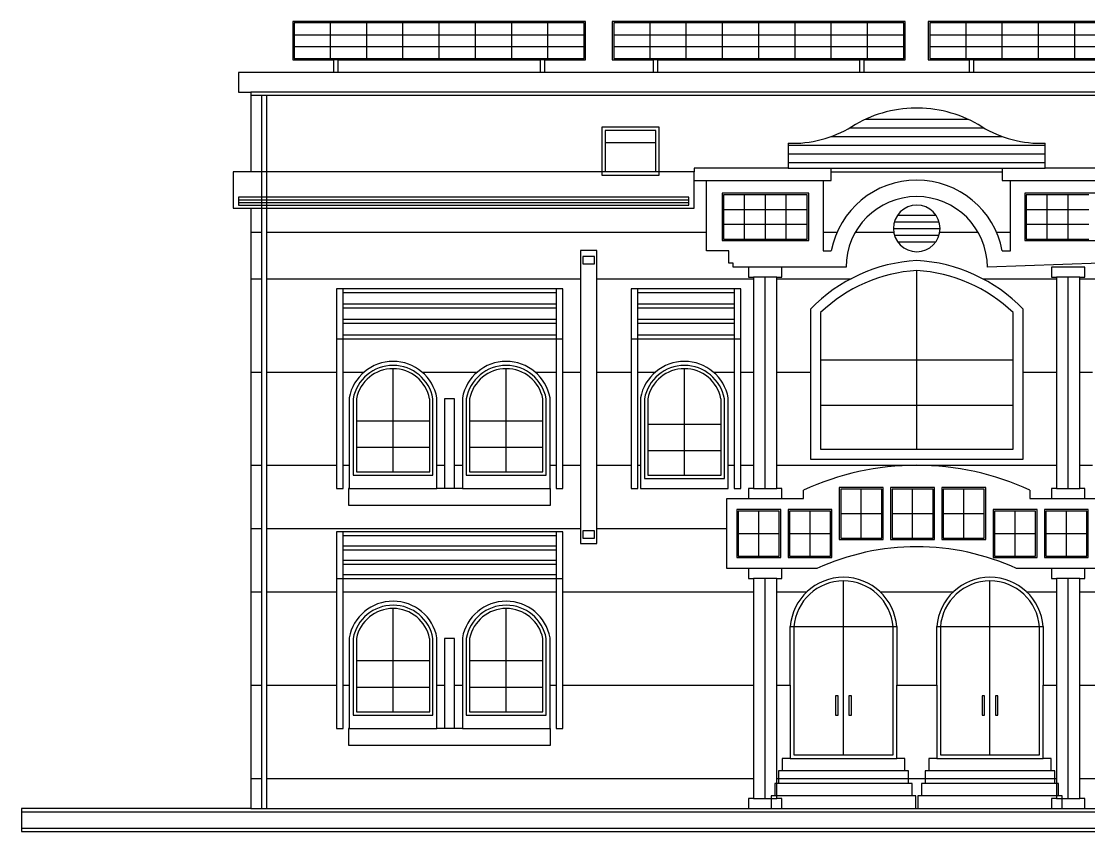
# Model space of a CAD drawing. Header units: inches. Extents: x 384.6 to 411.3, y 114.4 to 126.5.
# Drawn here: x 384.57 to 400.61, y 114.38 to 126.54 of the extents above; entities that cross this region are included whole.
import ezdxf

# ---------------------------------------------------------------- set-up
doc = ezdxf.new("R2010")
doc.units = ezdxf.units.IN
for name, color, linetype, lineweight in [('01_RETAINED_MASS', 7, 'Continuous', 25), ('02_RETAINED_PROFILES', 7, 'Continuous', 25), ('03_FULL_ARCHED_GLAZING', 7, 'Continuous', 25), ('04_SHADING_FINS', 7, 'Continuous', 25), ('05_SEGMENTED_BIPV', 7, 'Continuous', 25), ('06_VENTILATION', 7, 'Continuous', 25), ('07_ENTRANCES', 7, 'Continuous', 25), ('08_RAINWATER', 7, 'Continuous', 25)]:
    doc.layers.add(name, color=color, linetype=linetype, lineweight=lineweight)

msp = doc.modelspace()

# ---------------------------------------------------------------- linework, layer by layer
at = {"layer": '01_RETAINED_MASS'}
for points in [[(388.023, 125.475), (388.023, 125.43)], [(408.023, 125.475), (388.023, 125.475)], [(388.023, 125.43), (388.023, 124.28)], [(396.739, 124.28), (399.307, 124.28)], [(388.023, 123.737), (388.023, 123.375)], [(388.023, 123.375), (388.023, 122.675)], [(388.023, 123.375), (388.183, 123.375)], [(388.263, 123.375), (394.867, 123.375)], [(396.616, 123.375), (396.826, 123.375)], [(397.103, 123.375), (397.678, 123.375)], [(398.369, 123.375), (398.944, 123.375)], [(399.22, 123.375), (399.431, 123.375)], [(388.023, 122.675), (388.023, 121.275)], [(388.023, 122.675), (388.183, 122.675)], [(388.263, 122.675), (392.973, 122.675)], [(393.22, 122.675), (395.573, 122.675)], [(395.923, 122.675), (397.036, 122.675)], [(399.014, 122.675), (400.123, 122.675)], [(400.473, 122.675), (402.826, 122.675)], [(388.023, 121.275), (388.023, 119.875)], [(388.023, 121.275), (388.183, 121.275)], [(388.263, 121.275), (389.308, 121.275)], [(389.408, 121.275), (389.723, 121.275)], [(390.592, 121.275), (391.423, 121.275)], [(392.292, 121.275), (392.606, 121.275)], [(392.706, 121.275), (392.973, 121.275)], [(393.22, 121.275), (393.733, 121.275)], [(393.833, 121.275), (394.099, 121.275)], [(394.968, 121.275), (395.282, 121.275)], [(395.382, 121.275), (395.573, 121.275)], [(395.923, 121.275), (396.428, 121.275)], [(399.623, 121.275), (400.123, 121.275)], [(400.473, 121.275), (400.664, 121.275)], [(388.023, 119.875), (388.023, 118.925)], [(388.023, 119.875), (388.183, 119.875)], [(388.263, 119.875), (389.308, 119.875)], [(389.408, 119.875), (389.498, 119.875)], [(390.816, 119.875), (390.932, 119.875)], [(391.082, 119.875), (391.198, 119.875)], [(392.516, 119.875), (392.606, 119.875)], [(392.706, 119.875), (392.973, 119.875)], [(393.22, 119.875), (393.733, 119.875)], [(393.833, 119.875), (393.874, 119.875)], [(395.192, 119.875), (395.282, 119.875)], [(395.382, 119.875), (395.573, 119.875)], [(395.923, 119.875), (400.123, 119.875)], [(400.473, 119.875), (400.664, 119.875)], [(388.023, 118.925), (388.023, 117.975)], [(388.023, 118.925), (388.183, 118.925)], [(388.263, 118.925), (392.973, 118.925)], [(393.22, 118.925), (395.173, 118.925)], [(388.023, 117.975), (388.023, 116.575)], [(388.023, 117.975), (388.183, 117.975)], [(388.263, 117.975), (389.308, 117.975)], [(389.408, 117.975), (392.606, 117.975)], [(392.706, 117.975), (395.573, 117.975)], [(395.923, 117.975), (396.372, 117.975)], [(397.474, 117.975), (398.572, 117.975)], [(399.674, 117.975), (400.123, 117.975)], [(400.473, 117.975), (403.341, 117.975)], [(388.023, 116.575), (388.023, 115.175)], [(388.023, 116.575), (388.183, 116.575)], [(388.263, 116.575), (389.308, 116.575)], [(389.408, 116.575), (389.498, 116.575)], [(390.816, 116.575), (390.932, 116.575)], [(391.082, 116.575), (391.198, 116.575)], [(392.516, 116.575), (392.606, 116.575)], [(392.706, 116.575), (395.573, 116.575)], [(395.923, 116.575), (396.123, 116.575)], [(397.723, 116.575), (398.323, 116.575)], [(399.923, 116.575), (400.123, 116.575)], [(400.473, 116.575), (403.341, 116.575)], [(388.023, 115.175), (388.023, 114.725)], [(388.023, 115.175), (388.183, 115.175)], [(388.263, 115.175), (395.573, 115.175)], [(395.923, 115.175), (395.948, 115.175)], [(395.948, 115.175), (397.898, 115.175)], [(397.898, 115.175), (398.148, 115.175)], [(398.148, 115.175), (400.098, 115.175)], [(400.098, 115.175), (400.123, 115.175)], [(400.473, 115.175), (407.783, 115.175)], [(388.023, 114.725), (384.574, 114.725), (384.574, 114.675)], [(384.574, 114.675), (384.574, 114.425)], [(384.574, 114.675), (411.273, 114.675)], [(388.023, 114.725), (388.183, 114.725)], [(388.263, 114.725), (395.498, 114.725)], [(395.998, 114.725), (398.008, 114.725)], [(398.008, 114.725), (398.038, 114.725)], [(398.038, 114.725), (400.048, 114.725)], [(400.548, 114.725), (407.783, 114.725)], [(384.574, 114.425), (411.273, 114.425)], [(384.574, 114.425), (384.574, 114.375), (411.273, 114.375), (411.273, 114.425)]]:
    msp.add_lwpolyline(points, dxfattribs=at)
at = {"layer": '02_RETAINED_PROFILES'}
for points in [[(389.265, 125.771), (387.838, 125.771), (387.838, 125.475), (388.023, 125.475)], [(389.335, 125.771), (389.265, 125.771)], [(392.365, 125.771), (389.335, 125.771)], [(392.435, 125.771), (392.365, 125.771)], [(394.065, 125.771), (392.435, 125.771)], [(394.135, 125.771), (394.065, 125.771)], [(397.165, 125.771), (394.135, 125.771)], [(397.235, 125.771), (397.165, 125.771)], [(398.811, 125.771), (397.235, 125.771)], [(398.881, 125.771), (398.811, 125.771)], [(401.911, 125.771), (398.881, 125.771)], [(394.153, 124.28), (394.153, 124.953), (393.293, 124.953), (393.293, 124.28)], [(388.023, 124.28), (387.754, 124.28), (387.754, 123.737), (388.023, 123.737)], [(388.183, 124.28), (388.023, 124.28)], [(388.263, 124.28), (388.183, 124.28)], [(393.293, 124.28), (388.263, 124.28)], [(393.343, 124.28), (393.293, 124.28)], [(393.293, 124.28), (393.293, 124.23), (394.153, 124.23), (394.153, 124.28)], [(394.103, 124.28), (393.343, 124.28)], [(394.153, 124.28), (394.103, 124.28)], [(394.682, 124.28), (394.153, 124.28)], [(396.093, 124.338), (394.682, 124.338), (394.682, 124.28)], [(394.682, 124.153), (394.682, 124.28)], [(396.093, 124.338), (396.739, 124.338)], [(396.616, 124.153), (396.739, 124.153), (396.739, 124.28)], [(396.739, 124.28), (396.739, 124.338)], [(399.307, 124.338), (399.307, 124.28)], [(399.307, 124.338), (399.953, 124.338)], [(399.307, 124.28), (399.307, 124.153), (399.431, 124.153)], [(401.364, 124.28), (401.364, 124.338), (399.953, 124.338)], [(388.263, 123.737), (394.682, 123.737), (394.682, 124.153)], [(394.682, 124.153), (394.867, 124.153)], [(394.867, 123.375), (394.867, 124.153)], [(394.867, 124.153), (396.616, 124.153)], [(396.616, 124.153), (396.616, 123.375)], [(399.431, 123.375), (399.431, 124.153)], [(399.431, 124.153), (401.179, 124.153)], [(388.023, 123.737), (388.183, 123.737)], [(388.183, 123.737), (388.263, 123.737)], [(395.498, 122.848), (395.264, 122.848), (395.264, 122.91), (395.203, 122.91), (395.203, 123.095), (394.867, 123.095), (394.867, 123.375)], [(396.616, 123.375), (396.616, 123.095), (396.739, 123.095)], [(401.179, 123.375), (401.179, 123.095), (400.844, 123.095), (400.844, 122.91), (400.782, 122.91), (399.084, 122.848)], [(399.307, 123.095), (399.431, 123.095), (399.431, 123.375)], [(395.998, 122.848), (395.498, 122.848)], [(396.963, 122.848), (395.998, 122.848)], [(389.498, 120.886), (389.498, 119.875)], [(390.816, 119.875), (390.816, 120.886)], [(391.198, 120.886), (391.198, 119.875)], [(392.516, 119.875), (392.516, 120.886)], [(393.874, 120.886), (393.874, 119.875)], [(395.192, 119.875), (395.192, 120.886)], [(389.498, 119.875), (389.498, 119.525)], [(390.816, 119.525), (390.816, 119.875)], [(391.198, 119.875), (391.198, 119.525)], [(392.516, 119.525), (392.516, 119.875)], [(393.874, 119.875), (393.874, 119.525), (395.192, 119.525), (395.192, 119.875)], [(389.498, 119.525), (389.49, 119.525), (389.49, 119.275), (392.52, 119.275), (392.52, 119.525), (392.516, 119.525)], [(389.498, 119.525), (390.816, 119.525)], [(390.932, 119.525), (390.816, 119.525)], [(391.082, 119.525), (390.932, 119.525)], [(391.198, 119.525), (391.082, 119.525)], [(391.198, 119.525), (392.516, 119.525)], [(389.498, 117.286), (389.498, 116.575)], [(390.816, 116.575), (390.816, 117.286)], [(391.198, 117.286), (391.198, 116.575)], [(392.516, 116.575), (392.516, 117.286)], [(389.498, 116.575), (389.498, 115.925)], [(390.816, 115.925), (390.816, 116.575)], [(391.198, 116.575), (391.198, 115.925)], [(392.516, 115.925), (392.516, 116.575)], [(389.498, 115.925), (389.49, 115.925), (389.49, 115.675), (392.52, 115.675), (392.52, 115.925), (392.516, 115.925)], [(389.498, 115.925), (390.816, 115.925)], [(390.932, 115.925), (390.816, 115.925)], [(391.082, 115.925), (390.932, 115.925)], [(391.198, 115.925), (391.082, 115.925)], [(391.198, 115.925), (392.516, 115.925)]]:
    msp.add_lwpolyline(points, dxfattribs=at)
for centre, radius, start, end in [((398.023, 122.848), 1.308, 90, 169.1097), ((398.023, 122.848), 1.308, 10.8903, 90), ((398.023, 122.848), 1.061, 90, -180), ((398.023, 122.848), 1.061, 0, 90), ((390.157, 120.765), 0.67, 10.3889, 169.6111), ((391.857, 120.765), 0.67, 10.3889, 169.6111), ((394.533, 120.765), 0.67, 10.3889, 169.6111), ((390.157, 117.165), 0.67, 10.3889, 169.6111), ((391.857, 117.165), 0.67, 10.3889, 169.6111)]:
    msp.add_arc(centre, radius, start, end, dxfattribs=at)
at = {"layer": '03_FULL_ARCHED_GLAZING'}
for points in [[(394.103, 124.723), (394.103, 124.903), (393.343, 124.903), (393.343, 124.723)], [(393.343, 124.723), (393.343, 124.28)], [(394.103, 124.28), (394.103, 124.723)], [(398.023, 121.46), (398.023, 122.8)], [(396.428, 122.219), (396.428, 121.275)], [(396.578, 122.168), (396.578, 121.46)], [(399.473, 121.46), (399.473, 122.168)], [(399.623, 121.275), (399.623, 122.219)], [(396.578, 121.46), (396.578, 120.78)], [(396.578, 121.46), (398.023, 121.46)], [(398.023, 120.78), (398.023, 121.46)], [(398.023, 121.46), (399.473, 121.46)], [(399.473, 120.78), (399.473, 121.46)], [(390.157, 120.545), (390.157, 121.325)], [(391.857, 120.545), (391.857, 121.325)], [(394.533, 120.495), (394.533, 121.325)], [(396.428, 121.275), (396.428, 119.966), (399.623, 119.966), (399.623, 121.275)], [(389.557, 120.875), (389.557, 119.725), (390.757, 119.725), (390.757, 120.875)], [(389.607, 120.875), (389.607, 120.545)], [(390.707, 120.545), (390.707, 120.875)], [(391.257, 120.875), (391.257, 119.725), (392.457, 119.725), (392.457, 120.875)], [(391.307, 120.875), (391.307, 120.545)], [(392.407, 120.545), (392.407, 120.875)], [(393.933, 120.875), (393.933, 119.675), (395.133, 119.675), (395.133, 120.875)], [(393.983, 120.875), (393.983, 120.495)], [(395.083, 120.495), (395.083, 120.875)], [(396.578, 120.78), (398.023, 120.78)], [(396.578, 120.78), (396.578, 120.116), (398.023, 120.116)], [(398.023, 120.116), (399.473, 120.116), (399.473, 120.78)], [(398.023, 120.116), (398.023, 120.78)], [(398.023, 120.78), (399.473, 120.78)], [(389.607, 120.545), (389.607, 120.145)], [(389.607, 120.545), (390.157, 120.545)], [(390.157, 120.145), (390.157, 120.545)], [(390.157, 120.545), (390.707, 120.545)], [(390.707, 120.145), (390.707, 120.545)], [(391.307, 120.545), (391.307, 120.145)], [(391.307, 120.545), (391.857, 120.545)], [(391.857, 120.145), (391.857, 120.545)], [(391.857, 120.545), (392.407, 120.545)], [(392.407, 120.145), (392.407, 120.545)], [(393.983, 120.495), (393.983, 120.095)], [(393.983, 120.495), (394.533, 120.495)], [(394.533, 120.095), (394.533, 120.495)], [(394.533, 120.495), (395.083, 120.495)], [(395.083, 120.095), (395.083, 120.495)], [(389.607, 120.145), (390.157, 120.145)], [(389.607, 120.145), (389.607, 119.775), (390.157, 119.775)], [(390.157, 119.775), (390.707, 119.775), (390.707, 120.145)], [(390.157, 119.775), (390.157, 120.145)], [(390.157, 120.145), (390.707, 120.145)], [(391.307, 120.145), (391.857, 120.145)], [(391.307, 120.145), (391.307, 119.775), (391.857, 119.775)], [(391.857, 119.775), (392.407, 119.775), (392.407, 120.145)], [(391.857, 119.775), (391.857, 120.145)], [(391.857, 120.145), (392.407, 120.145)], [(393.983, 120.095), (394.533, 120.095)], [(393.983, 120.095), (393.983, 119.725), (394.533, 119.725)], [(394.533, 119.725), (395.083, 119.725), (395.083, 120.095)], [(394.533, 119.725), (394.533, 120.095)], [(394.533, 120.095), (395.083, 120.095)], [(396.923, 117.454), (396.923, 118.139)], [(399.123, 117.454), (399.123, 118.139)], [(390.157, 116.945), (390.157, 117.725)], [(391.857, 116.945), (391.857, 117.725)], [(396.178, 117.45), (396.178, 115.53), (396.923, 115.53)], [(396.923, 115.53), (396.923, 117.454)], [(396.923, 115.53), (397.668, 115.53), (397.668, 117.45)], [(398.378, 117.45), (398.378, 115.53), (399.123, 115.53)], [(399.123, 115.53), (399.123, 117.454)], [(399.123, 115.53), (399.868, 115.53), (399.868, 117.45)], [(389.557, 117.275), (389.557, 116.125), (390.757, 116.125), (390.757, 117.275)], [(389.607, 117.275), (389.607, 116.945)], [(390.707, 116.945), (390.707, 117.275)], [(391.257, 117.275), (391.257, 116.125), (392.457, 116.125), (392.457, 117.275)], [(391.307, 117.275), (391.307, 116.945)], [(392.407, 116.945), (392.407, 117.275)], [(389.607, 116.945), (389.607, 116.545)], [(389.607, 116.945), (390.157, 116.945)], [(390.157, 116.545), (390.157, 116.945)], [(390.157, 116.945), (390.707, 116.945)], [(390.707, 116.545), (390.707, 116.945)], [(391.307, 116.945), (391.307, 116.545)], [(391.307, 116.945), (391.857, 116.945)], [(391.857, 116.545), (391.857, 116.945)], [(391.857, 116.945), (392.407, 116.945)], [(392.407, 116.545), (392.407, 116.945)], [(389.607, 116.545), (390.157, 116.545)], [(389.607, 116.545), (389.607, 116.175), (390.157, 116.175)], [(390.157, 116.175), (390.707, 116.175), (390.707, 116.545)], [(390.157, 116.175), (390.157, 116.545)], [(390.157, 116.545), (390.707, 116.545)], [(391.307, 116.545), (391.857, 116.545)], [(391.307, 116.545), (391.307, 116.175), (391.857, 116.175)], [(391.857, 116.175), (392.407, 116.175), (392.407, 116.545)], [(391.857, 116.175), (391.857, 116.545)], [(391.857, 116.545), (392.407, 116.545)]]:
    msp.add_lwpolyline(points, dxfattribs=at)
for centre, radius, start, end in [((398.16, 120.547), 2.407, 93.2544, 136.0066), ((398.17, 120.496), 2.309, 93.6534, 133.5935), ((397.886, 120.535), 2.419, 44.1217, 86.7603), ((397.876, 120.482), 2.322, 46.5426, 86.3634), ((390.157, 120.765), 0.61, 10.3889, 169.6111), ((391.857, 120.765), 0.61, 10.3889, 169.6111), ((394.533, 120.765), 0.61, 10.3889, 169.6111), ((390.157, 120.764), 0.561, 11.4212, 168.5788), ((391.857, 120.764), 0.561, 11.4212, 168.5788), ((394.533, 120.764), 0.561, 11.4212, 168.5788), ((396.923, 117.392), 0.747, 4.4316, 175.5684), ((399.123, 117.392), 0.747, 4.4316, 175.5684), ((390.157, 117.165), 0.61, 10.3889, 169.6111), ((390.157, 117.164), 0.561, 11.4212, 168.5788), ((391.857, 117.165), 0.61, 10.3889, 169.6111), ((391.857, 117.164), 0.561, 11.4212, 168.5788)]:
    msp.add_arc(centre, radius, start, end, dxfattribs=at)
at = {"layer": '04_SHADING_FINS'}
for points in [[(389.265, 125.96), (389.265, 125.771)], [(389.335, 125.96), (389.265, 125.96)], [(389.335, 125.771), (389.335, 125.96)], [(392.365, 125.96), (392.365, 125.771)], [(392.435, 125.96), (392.365, 125.96)], [(392.435, 125.771), (392.435, 125.96)], [(394.065, 125.96), (394.065, 125.771)], [(394.135, 125.96), (394.065, 125.96)], [(394.135, 125.771), (394.135, 125.96)], [(397.165, 125.96), (397.165, 125.771)], [(397.235, 125.96), (397.165, 125.96)], [(397.235, 125.771), (397.235, 125.96)], [(398.811, 125.96), (398.811, 125.771)], [(398.881, 125.96), (398.811, 125.96)], [(398.881, 125.771), (398.881, 125.96)], [(395.498, 122.848), (395.498, 122.698), (395.573, 122.698)], [(395.923, 122.698), (395.998, 122.698), (395.998, 122.848)], [(400.473, 122.698), (400.548, 122.698), (400.548, 122.848), (400.048, 122.848), (400.048, 122.698), (400.123, 122.698)], [(395.573, 122.698), (395.573, 122.675)], [(395.748, 122.698), (395.573, 122.698)], [(395.573, 122.675), (395.573, 121.275)], [(395.748, 119.525), (395.748, 122.698)], [(395.923, 122.698), (395.748, 122.698)], [(395.923, 122.675), (395.923, 122.698)], [(395.923, 121.275), (395.923, 122.675)], [(400.123, 122.698), (400.123, 122.675)], [(400.298, 122.698), (400.123, 122.698)], [(400.123, 122.675), (400.123, 121.275)], [(400.298, 119.525), (400.298, 122.698)], [(400.473, 122.698), (400.298, 122.698)], [(400.473, 122.675), (400.473, 122.698)], [(400.473, 121.275), (400.473, 122.675)], [(389.408, 122.525), (389.308, 122.525), (389.308, 121.775)], [(389.408, 122.47), (389.408, 122.525)], [(392.606, 122.525), (389.408, 122.525)], [(392.606, 122.525), (392.606, 122.47)], [(392.706, 121.775), (392.706, 122.525), (392.606, 122.525)], [(393.833, 122.525), (393.733, 122.525), (393.733, 121.775)], [(393.833, 122.47), (393.833, 122.525)], [(395.282, 122.525), (393.833, 122.525)], [(395.282, 122.525), (395.282, 122.47)], [(395.382, 121.775), (395.382, 122.525), (395.282, 122.525)], [(389.408, 122.294), (389.408, 122.47)], [(389.408, 122.47), (392.606, 122.47)], [(392.606, 122.47), (392.606, 122.294)], [(393.833, 122.294), (393.833, 122.47)], [(393.833, 122.47), (395.282, 122.47)], [(395.282, 122.47), (395.282, 122.294)], [(389.408, 122.239), (389.408, 122.294)], [(392.606, 122.294), (389.408, 122.294)], [(389.408, 122.062), (389.408, 122.239)], [(389.408, 122.239), (392.606, 122.239)], [(392.606, 122.294), (392.606, 122.239)], [(392.606, 122.239), (392.606, 122.062)], [(393.833, 122.239), (393.833, 122.294)], [(395.282, 122.294), (393.833, 122.294)], [(393.833, 122.062), (393.833, 122.239)], [(393.833, 122.239), (395.282, 122.239)], [(395.282, 122.294), (395.282, 122.239)], [(395.282, 122.239), (395.282, 122.062)], [(389.408, 122.007), (389.408, 122.062)], [(392.606, 122.062), (389.408, 122.062)], [(389.408, 121.83), (389.408, 122.007)], [(389.408, 122.007), (392.606, 122.007)], [(392.606, 122.062), (392.606, 122.007)], [(392.606, 122.007), (392.606, 121.83)], [(393.833, 122.007), (393.833, 122.062)], [(395.282, 122.062), (393.833, 122.062)], [(393.833, 121.83), (393.833, 122.007)], [(393.833, 122.007), (395.282, 122.007)], [(395.282, 122.062), (395.282, 122.007)], [(395.282, 122.007), (395.282, 121.83)], [(389.308, 121.775), (389.308, 121.275)], [(389.308, 121.775), (389.408, 121.775)], [(389.408, 121.775), (389.408, 121.83)], [(392.606, 121.83), (389.408, 121.83)], [(389.408, 121.275), (389.408, 121.775)], [(389.408, 121.775), (392.606, 121.775)], [(392.606, 121.83), (392.606, 121.775)], [(392.606, 121.775), (392.606, 121.275)], [(392.606, 121.775), (392.706, 121.775)], [(392.706, 121.275), (392.706, 121.775)], [(393.733, 121.775), (393.733, 121.275)], [(393.733, 121.775), (393.833, 121.775)], [(393.833, 121.775), (393.833, 121.83)], [(395.282, 121.83), (393.833, 121.83)], [(393.833, 121.275), (393.833, 121.775)], [(393.833, 121.775), (395.282, 121.775)], [(395.282, 121.83), (395.282, 121.775)], [(395.282, 121.775), (395.282, 121.275)], [(395.282, 121.775), (395.382, 121.775)], [(395.382, 121.275), (395.382, 121.775)], [(389.308, 121.275), (389.308, 119.875)], [(389.408, 119.875), (389.408, 121.275)], [(392.606, 121.275), (392.606, 119.875)], [(392.706, 119.875), (392.706, 121.275)], [(393.733, 121.275), (393.733, 119.875)], [(393.833, 119.875), (393.833, 121.275)], [(395.282, 121.275), (395.282, 119.875)], [(395.382, 119.875), (395.382, 121.275)], [(395.573, 121.275), (395.573, 119.875)], [(395.923, 119.875), (395.923, 121.275)], [(400.123, 121.275), (400.123, 119.875)], [(400.473, 119.875), (400.473, 121.275)], [(391.082, 119.875), (391.082, 120.875), (390.932, 120.875), (390.932, 119.875)], [(389.308, 119.875), (389.308, 119.525), (389.408, 119.525), (389.408, 119.875)], [(390.932, 119.875), (390.932, 119.525)], [(391.082, 119.525), (391.082, 119.875)], [(392.606, 119.875), (392.606, 119.525), (392.706, 119.525), (392.706, 119.875)], [(393.733, 119.875), (393.733, 119.525), (393.833, 119.525), (393.833, 119.875)], [(395.282, 119.875), (395.282, 119.525), (395.382, 119.525), (395.382, 119.875)], [(395.573, 119.875), (395.573, 119.525)], [(395.923, 119.525), (395.923, 119.875)], [(400.123, 119.875), (400.123, 119.525)], [(400.473, 119.525), (400.473, 119.875)], [(395.573, 119.525), (395.498, 119.525), (395.498, 119.375)], [(395.573, 119.525), (395.748, 119.525)], [(395.748, 119.525), (395.923, 119.525)], [(395.998, 119.375), (395.998, 119.525), (395.923, 119.525)], [(400.123, 119.525), (400.048, 119.525), (400.048, 119.375)], [(400.123, 119.525), (400.298, 119.525)], [(400.298, 119.525), (400.473, 119.525)], [(400.548, 119.375), (400.548, 119.525), (400.473, 119.525)], [(395.498, 119.375), (395.998, 119.375)], [(400.048, 119.375), (400.548, 119.375)], [(389.408, 118.875), (389.308, 118.875), (389.308, 118.175)], [(389.408, 118.82), (389.408, 118.875)], [(392.606, 118.875), (389.408, 118.875)], [(389.408, 118.66), (389.408, 118.82)], [(389.408, 118.82), (392.606, 118.82)], [(392.606, 118.875), (392.606, 118.82)], [(392.706, 118.175), (392.706, 118.875), (392.606, 118.875)], [(392.606, 118.82), (392.606, 118.66)], [(389.408, 118.605), (389.408, 118.66)], [(392.606, 118.66), (389.408, 118.66)], [(392.606, 118.66), (392.606, 118.605)], [(389.408, 118.445), (389.408, 118.605)], [(389.408, 118.605), (392.606, 118.605)], [(392.606, 118.605), (392.606, 118.445)], [(389.408, 118.39), (389.408, 118.445)], [(392.606, 118.445), (389.408, 118.445)], [(389.408, 118.23), (389.408, 118.39)], [(389.408, 118.39), (392.606, 118.39)], [(392.606, 118.445), (392.606, 118.39)], [(392.606, 118.39), (392.606, 118.23)], [(395.998, 118.325), (395.498, 118.325)], [(395.498, 118.325), (395.498, 118.175), (395.573, 118.175)], [(395.923, 118.175), (395.998, 118.175), (395.998, 118.325)], [(400.548, 118.325), (400.048, 118.325)], [(400.048, 118.325), (400.048, 118.175), (400.123, 118.175)], [(400.473, 118.175), (400.548, 118.175), (400.548, 118.325)], [(389.308, 118.175), (389.308, 117.975)], [(389.308, 118.175), (389.408, 118.175)], [(389.408, 118.175), (389.408, 118.23)], [(392.606, 118.23), (389.408, 118.23)], [(389.408, 117.975), (389.408, 118.175)], [(389.408, 118.175), (392.606, 118.175)], [(392.606, 118.23), (392.606, 118.175)], [(392.606, 118.175), (392.606, 117.975)], [(392.606, 118.175), (392.706, 118.175)], [(392.706, 117.975), (392.706, 118.175)], [(395.573, 118.175), (395.573, 117.975)], [(395.748, 118.175), (395.573, 118.175)], [(395.748, 114.875), (395.748, 118.175)], [(395.923, 118.175), (395.748, 118.175)], [(395.923, 117.975), (395.923, 118.175)], [(400.123, 118.175), (400.123, 117.975)], [(400.298, 118.175), (400.123, 118.175)], [(400.298, 114.875), (400.298, 118.175)], [(400.473, 118.175), (400.298, 118.175)], [(400.473, 117.975), (400.473, 118.175)], [(389.308, 117.975), (389.308, 116.575)], [(389.408, 116.575), (389.408, 117.975)], [(392.606, 117.975), (392.606, 116.575)], [(392.706, 116.575), (392.706, 117.975)], [(395.573, 117.975), (395.573, 116.575)], [(395.923, 116.575), (395.923, 117.975)], [(400.123, 117.975), (400.123, 116.575)], [(400.473, 116.575), (400.473, 117.975)], [(391.082, 116.575), (391.082, 117.275), (390.932, 117.275), (390.932, 116.575)], [(389.308, 116.575), (389.308, 115.925), (389.408, 115.925), (389.408, 116.575)], [(390.932, 116.575), (390.932, 115.925)], [(391.082, 115.925), (391.082, 116.575)], [(392.606, 116.575), (392.606, 115.925), (392.706, 115.925), (392.706, 116.575)], [(395.573, 116.575), (395.573, 115.175)], [(395.923, 115.175), (395.923, 116.575)], [(400.123, 116.575), (400.123, 115.175)], [(400.473, 115.175), (400.473, 116.575)], [(395.573, 115.175), (395.573, 114.875)], [(395.923, 115.1), (395.923, 115.175)], [(400.123, 115.175), (400.123, 115.1)], [(400.473, 114.875), (400.473, 115.175)], [(395.923, 114.913), (395.923, 115.1)], [(400.123, 115.1), (400.123, 114.913)], [(395.573, 114.875), (395.498, 114.875), (395.498, 114.725)], [(395.573, 114.875), (395.748, 114.875)], [(395.748, 114.875), (395.838, 114.875)], [(395.838, 114.875), (395.923, 114.875)], [(395.923, 114.875), (395.923, 114.913)], [(395.998, 114.725), (395.998, 114.875), (395.923, 114.875)], [(400.123, 114.875), (400.048, 114.875), (400.048, 114.725)], [(400.123, 114.913), (400.123, 114.875)], [(400.123, 114.875), (400.208, 114.875)], [(400.208, 114.875), (400.298, 114.875)], [(400.298, 114.875), (400.473, 114.875)], [(400.548, 114.725), (400.548, 114.875), (400.473, 114.875)], [(395.498, 114.725), (395.838, 114.725)], [(395.838, 114.725), (395.998, 114.725)], [(400.048, 114.725), (400.208, 114.725)], [(400.208, 114.725), (400.548, 114.725)]]:
    msp.add_lwpolyline(points, dxfattribs=at)
at = {"layer": '05_SEGMENTED_BIPV'}
for points in [[(392.435, 125.96), (393.05, 125.96), (393.05, 126.54), (388.65, 126.54), (388.65, 125.96), (389.265, 125.96)], [(389.216, 126.518), (388.672, 126.518), (388.672, 126.339)], [(389.216, 126.339), (389.216, 126.518)], [(389.761, 126.518), (389.216, 126.518)], [(389.761, 126.339), (389.761, 126.518)], [(390.305, 126.518), (389.761, 126.518)], [(390.305, 126.339), (390.305, 126.518)], [(390.85, 126.518), (390.305, 126.518)], [(390.85, 126.339), (390.85, 126.518)], [(391.394, 126.518), (390.85, 126.518)], [(391.394, 126.339), (391.394, 126.518)], [(391.939, 126.518), (391.394, 126.518)], [(391.939, 126.339), (391.939, 126.518)], [(392.483, 126.518), (391.939, 126.518)], [(392.483, 126.339), (392.483, 126.518)], [(393.028, 126.339), (393.028, 126.518), (392.483, 126.518)], [(397.235, 125.96), (397.85, 125.96), (397.85, 126.54), (393.45, 126.54), (393.45, 125.96), (394.065, 125.96)], [(394.017, 126.518), (393.472, 126.518), (393.472, 126.339)], [(394.017, 126.339), (394.017, 126.518)], [(394.561, 126.518), (394.017, 126.518)], [(394.561, 126.339), (394.561, 126.518)], [(395.106, 126.518), (394.561, 126.518)], [(395.106, 126.339), (395.106, 126.518)], [(395.65, 126.518), (395.106, 126.518)], [(395.65, 126.339), (395.65, 126.518)], [(396.195, 126.518), (395.65, 126.518)], [(396.195, 126.339), (396.195, 126.518)], [(396.739, 126.518), (396.195, 126.518)], [(396.739, 126.339), (396.739, 126.518)], [(397.284, 126.518), (396.739, 126.518)], [(397.284, 126.339), (397.284, 126.518)], [(397.828, 126.339), (397.828, 126.518), (397.284, 126.518)], [(401.981, 125.96), (402.596, 125.96), (402.596, 126.54), (398.196, 126.54), (398.196, 125.96), (398.811, 125.96)], [(398.763, 126.518), (398.218, 126.518), (398.218, 126.339)], [(398.763, 126.339), (398.763, 126.518)], [(399.307, 126.518), (398.763, 126.518)], [(399.307, 126.339), (399.307, 126.518)], [(399.852, 126.518), (399.307, 126.518)], [(399.852, 126.339), (399.852, 126.518)], [(400.396, 126.518), (399.852, 126.518)], [(400.396, 126.339), (400.396, 126.518)], [(400.941, 126.518), (400.396, 126.518)], [(388.672, 126.339), (388.672, 126.161)], [(388.672, 126.339), (389.216, 126.339)], [(389.216, 126.161), (389.216, 126.339)], [(389.216, 126.339), (389.761, 126.339)], [(389.761, 126.161), (389.761, 126.339)], [(389.761, 126.339), (390.305, 126.339)], [(390.305, 126.161), (390.305, 126.339)], [(390.305, 126.339), (390.85, 126.339)], [(390.85, 126.161), (390.85, 126.339)], [(390.85, 126.339), (391.394, 126.339)], [(391.394, 126.161), (391.394, 126.339)], [(391.394, 126.339), (391.939, 126.339)], [(391.939, 126.161), (391.939, 126.339)], [(391.939, 126.339), (392.483, 126.339)], [(392.483, 126.161), (392.483, 126.339)], [(392.483, 126.339), (393.028, 126.339)], [(393.028, 126.161), (393.028, 126.339)], [(393.472, 126.339), (393.472, 126.161)], [(393.472, 126.339), (394.017, 126.339)], [(394.017, 126.161), (394.017, 126.339)], [(394.017, 126.339), (394.561, 126.339)], [(394.561, 126.161), (394.561, 126.339)], [(394.561, 126.339), (395.106, 126.339)], [(395.106, 126.161), (395.106, 126.339)], [(395.106, 126.339), (395.65, 126.339)], [(395.65, 126.161), (395.65, 126.339)], [(395.65, 126.339), (396.195, 126.339)], [(396.195, 126.161), (396.195, 126.339)], [(396.195, 126.339), (396.739, 126.339)], [(396.739, 126.161), (396.739, 126.339)], [(396.739, 126.339), (397.284, 126.339)], [(397.284, 126.161), (397.284, 126.339)], [(397.284, 126.339), (397.828, 126.339)], [(397.828, 126.161), (397.828, 126.339)], [(398.218, 126.339), (398.218, 126.161)], [(398.218, 126.339), (398.763, 126.339)], [(398.763, 126.161), (398.763, 126.339)], [(398.763, 126.339), (399.307, 126.339)], [(399.307, 126.161), (399.307, 126.339)], [(399.307, 126.339), (399.852, 126.339)], [(399.852, 126.161), (399.852, 126.339)], [(399.852, 126.339), (400.396, 126.339)], [(400.396, 126.161), (400.396, 126.339)], [(400.396, 126.339), (400.941, 126.339)], [(388.672, 126.161), (389.216, 126.161)], [(388.672, 126.161), (388.672, 125.982), (389.216, 125.982)], [(389.216, 125.982), (389.216, 126.161)], [(389.216, 126.161), (389.761, 126.161)], [(389.761, 125.982), (389.761, 126.161)], [(389.761, 126.161), (390.305, 126.161)], [(390.305, 125.982), (390.305, 126.161)], [(390.305, 126.161), (390.85, 126.161)], [(390.85, 125.982), (390.85, 126.161)], [(390.85, 126.161), (391.394, 126.161)], [(391.394, 125.982), (391.394, 126.161)], [(391.394, 126.161), (391.939, 126.161)], [(391.939, 125.982), (391.939, 126.161)], [(391.939, 126.161), (392.483, 126.161)], [(392.483, 125.982), (393.028, 125.982), (393.028, 126.161)], [(392.483, 125.982), (392.483, 126.161)], [(392.483, 126.161), (393.028, 126.161)], [(393.472, 126.161), (394.017, 126.161)], [(393.472, 126.161), (393.472, 125.982), (394.017, 125.982)], [(394.017, 125.982), (394.017, 126.161)], [(394.017, 126.161), (394.561, 126.161)], [(394.561, 125.982), (394.561, 126.161)], [(394.561, 126.161), (395.106, 126.161)], [(395.106, 125.982), (395.106, 126.161)], [(395.106, 126.161), (395.65, 126.161)], [(395.65, 125.982), (395.65, 126.161)], [(395.65, 126.161), (396.195, 126.161)], [(396.195, 125.982), (396.195, 126.161)], [(396.195, 126.161), (396.739, 126.161)], [(396.739, 125.982), (396.739, 126.161)], [(396.739, 126.161), (397.284, 126.161)], [(397.284, 125.982), (397.828, 125.982), (397.828, 126.161)], [(397.284, 125.982), (397.284, 126.161)], [(397.284, 126.161), (397.828, 126.161)], [(398.218, 126.161), (398.763, 126.161)], [(398.218, 126.161), (398.218, 125.982), (398.763, 125.982)], [(398.763, 125.982), (398.763, 126.161)], [(398.763, 126.161), (399.307, 126.161)], [(399.307, 125.982), (399.307, 126.161)], [(399.307, 126.161), (399.852, 126.161)], [(399.852, 125.982), (399.852, 126.161)], [(399.852, 126.161), (400.396, 126.161)], [(400.396, 125.982), (400.396, 126.161)], [(400.396, 126.161), (400.941, 126.161)], [(389.216, 125.982), (389.761, 125.982)], [(389.335, 125.96), (392.365, 125.96)], [(389.761, 125.982), (390.305, 125.982)], [(390.305, 125.982), (390.85, 125.982)], [(390.85, 125.982), (391.394, 125.982)], [(391.394, 125.982), (391.939, 125.982)], [(391.939, 125.982), (392.483, 125.982)], [(394.017, 125.982), (394.561, 125.982)], [(394.135, 125.96), (397.165, 125.96)], [(394.561, 125.982), (395.106, 125.982)], [(395.106, 125.982), (395.65, 125.982)], [(395.65, 125.982), (396.195, 125.982)], [(396.195, 125.982), (396.739, 125.982)], [(396.739, 125.982), (397.284, 125.982)], [(398.763, 125.982), (399.307, 125.982)], [(398.881, 125.96), (401.911, 125.96)], [(399.307, 125.982), (399.852, 125.982)], [(399.852, 125.982), (400.396, 125.982)], [(400.396, 125.982), (400.941, 125.982)], [(395.436, 123.938), (395.122, 123.938), (395.122, 123.716)], [(395.436, 123.716), (395.436, 123.938)], [(395.75, 123.938), (395.436, 123.938)], [(395.75, 123.716), (395.75, 123.938)], [(396.064, 123.938), (395.75, 123.938)], [(396.064, 123.716), (396.064, 123.938)], [(396.378, 123.716), (396.378, 123.938), (396.064, 123.938)], [(399.982, 123.938), (399.668, 123.938), (399.668, 123.716)], [(399.982, 123.716), (399.982, 123.938)], [(400.296, 123.938), (399.982, 123.938)], [(400.296, 123.716), (400.296, 123.938)], [(400.61, 123.938), (400.296, 123.938)], [(395.122, 123.716), (395.122, 123.494)], [(395.122, 123.716), (395.436, 123.716)], [(395.436, 123.494), (395.436, 123.716)], [(395.436, 123.716), (395.75, 123.716)], [(395.75, 123.494), (395.75, 123.716)], [(395.75, 123.716), (396.064, 123.716)], [(396.064, 123.494), (396.064, 123.716)], [(396.064, 123.716), (396.378, 123.716)], [(396.378, 123.494), (396.378, 123.716)], [(399.668, 123.716), (399.668, 123.494)], [(399.668, 123.716), (399.982, 123.716)], [(399.982, 123.494), (399.982, 123.716)], [(399.982, 123.716), (400.296, 123.716)], [(400.296, 123.494), (400.296, 123.716)], [(400.296, 123.716), (400.61, 123.716)], [(395.122, 123.494), (395.436, 123.494)], [(395.122, 123.494), (395.122, 123.272), (395.436, 123.272)], [(395.436, 123.272), (395.436, 123.494)], [(395.436, 123.494), (395.75, 123.494)], [(395.75, 123.272), (395.75, 123.494)], [(395.75, 123.494), (396.064, 123.494)], [(396.064, 123.272), (396.378, 123.272), (396.378, 123.494)], [(396.064, 123.272), (396.064, 123.494)], [(396.064, 123.494), (396.378, 123.494)], [(399.668, 123.494), (399.982, 123.494)], [(399.668, 123.494), (399.668, 123.272), (399.982, 123.272)], [(399.982, 123.272), (399.982, 123.494)], [(399.982, 123.494), (400.296, 123.494)], [(400.296, 123.272), (400.296, 123.494)], [(400.296, 123.494), (400.61, 123.494)], [(395.436, 123.272), (395.75, 123.272)], [(395.75, 123.272), (396.064, 123.272)], [(399.982, 123.272), (400.296, 123.272)], [(400.296, 123.272), (400.61, 123.272)], [(395.998, 119.375), (396.323, 119.375), (396.323, 119.5)], [(397.19, 119.518), (396.882, 119.518), (396.882, 119.15)], [(397.19, 119.15), (397.19, 119.518)], [(397.498, 119.15), (397.498, 119.518), (397.19, 119.518)], [(397.96, 119.518), (397.652, 119.518), (397.652, 119.15)], [(397.96, 119.15), (397.96, 119.518)], [(398.268, 119.15), (398.268, 119.518), (397.96, 119.518)], [(398.73, 119.518), (398.422, 119.518), (398.422, 119.15)], [(398.73, 119.15), (398.73, 119.518)], [(399.038, 119.15), (399.038, 119.518), (398.73, 119.518)], [(399.723, 119.5), (399.723, 119.375), (400.048, 119.375)], [(395.173, 118.925), (395.173, 119.375), (395.498, 119.375)], [(400.548, 119.375), (400.873, 119.375), (400.873, 118.925)], [(395.65, 119.188), (395.342, 119.188), (395.342, 118.85)], [(395.65, 118.85), (395.65, 119.188)], [(395.958, 118.85), (395.958, 119.188), (395.65, 119.188)], [(396.42, 119.188), (396.112, 119.188), (396.112, 118.85)], [(396.42, 118.85), (396.42, 119.188)], [(396.728, 118.85), (396.728, 119.188), (396.42, 119.188)], [(396.882, 119.15), (397.19, 119.15)], [(396.882, 119.15), (396.882, 118.782), (397.19, 118.782)], [(397.19, 118.782), (397.498, 118.782), (397.498, 119.15)], [(397.19, 118.782), (397.19, 119.15)], [(397.19, 119.15), (397.498, 119.15)], [(397.652, 119.15), (397.96, 119.15)], [(397.652, 119.15), (397.652, 118.782), (397.96, 118.782)], [(397.96, 118.782), (398.268, 118.782), (398.268, 119.15)], [(397.96, 118.782), (397.96, 119.15)], [(397.96, 119.15), (398.268, 119.15)], [(398.422, 119.15), (398.73, 119.15)], [(398.422, 119.15), (398.422, 118.782), (398.73, 118.782)], [(398.73, 118.782), (399.038, 118.782), (399.038, 119.15)], [(398.73, 118.782), (398.73, 119.15)], [(398.73, 119.15), (399.038, 119.15)], [(399.5, 119.188), (399.192, 119.188), (399.192, 118.85)], [(399.5, 118.85), (399.5, 119.188)], [(399.808, 118.85), (399.808, 119.188), (399.5, 119.188)], [(400.27, 119.188), (399.962, 119.188), (399.962, 118.85)], [(400.27, 118.85), (400.27, 119.188)], [(400.578, 118.85), (400.578, 119.188), (400.27, 119.188)], [(395.498, 118.325), (395.173, 118.325), (395.173, 118.925)], [(395.342, 118.85), (395.65, 118.85)], [(395.342, 118.85), (395.342, 118.512), (395.65, 118.512)], [(395.65, 118.512), (395.958, 118.512), (395.958, 118.85)], [(395.65, 118.512), (395.65, 118.85)], [(395.65, 118.85), (395.958, 118.85)], [(396.112, 118.85), (396.42, 118.85)], [(396.112, 118.85), (396.112, 118.512), (396.42, 118.512)], [(396.42, 118.512), (396.728, 118.512), (396.728, 118.85)], [(396.42, 118.512), (396.42, 118.85)], [(396.42, 118.85), (396.728, 118.85)], [(399.192, 118.85), (399.5, 118.85)], [(399.192, 118.85), (399.192, 118.512), (399.5, 118.512)], [(399.5, 118.512), (399.808, 118.512), (399.808, 118.85)], [(399.5, 118.512), (399.5, 118.85)], [(399.5, 118.85), (399.808, 118.85)], [(399.962, 118.85), (400.27, 118.85)], [(399.962, 118.85), (399.962, 118.512), (400.27, 118.512)], [(400.27, 118.512), (400.578, 118.512), (400.578, 118.85)], [(400.27, 118.512), (400.27, 118.85)], [(400.27, 118.85), (400.578, 118.85)], [(400.873, 118.925), (400.873, 118.325), (400.548, 118.325)], [(396.523, 118.325), (395.998, 118.325)], [(400.048, 118.325), (399.523, 118.325)]]:
    msp.add_lwpolyline(points, dxfattribs=at)
for points in [[(395.1, 123.25), (396.4, 123.25), (396.4, 123.96), (395.1, 123.96)], [(399.646, 123.25), (400.946, 123.25), (400.946, 123.96), (399.646, 123.96)], [(396.86, 118.76), (397.52, 118.76), (397.52, 119.54), (396.86, 119.54)], [(397.63, 118.76), (398.29, 118.76), (398.29, 119.54), (397.63, 119.54)], [(398.4, 118.76), (399.06, 118.76), (399.06, 119.54), (398.4, 119.54)], [(395.32, 118.49), (395.98, 118.49), (395.98, 119.21), (395.32, 119.21)], [(396.09, 118.49), (396.75, 118.49), (396.75, 119.21), (396.09, 119.21)], [(399.17, 118.49), (399.83, 118.49), (399.83, 119.21), (399.17, 119.21)], [(399.94, 118.49), (400.6, 118.49), (400.6, 119.21), (399.94, 119.21)]]:
    msp.add_lwpolyline(points, close=True, dxfattribs=at)
for centre, radius, start, end in [((398.02, 115.847), 4.028, 89.96, 114.9191), ((398.026, 115.847), 4.028, 65.0809, 90.04), ((398.02, 115.063), 3.589, 89.955, 114.651), ((398.026, 115.063), 3.589, 65.349, 90.045)]:
    msp.add_arc(centre, radius, start, end, dxfattribs=at)
at = {"layer": '06_VENTILATION'}
for points in [[(398.045, 125.237), (398.001, 125.237)], [(397.252, 125.07), (398.795, 125.07)], [(397.016, 124.94), (399.031, 124.94)], [(396.738, 124.81), (399.309, 124.81)], [(393.343, 124.723), (394.103, 124.723)], [(396.093, 124.71), (396.093, 124.68)], [(396.093, 124.68), (396.093, 124.55)], [(396.093, 124.68), (399.953, 124.68)], [(399.953, 124.68), (399.953, 124.71)], [(399.953, 124.55), (399.953, 124.68)], [(396.093, 124.55), (396.093, 124.42)], [(396.093, 124.55), (399.953, 124.55)], [(396.093, 124.42), (396.093, 124.338)], [(396.093, 124.42), (399.953, 124.42)], [(399.953, 124.42), (399.953, 124.55)], [(399.953, 124.338), (399.953, 124.42)], [(396.739, 124.338), (399.307, 124.338)], [(388.183, 123.9), (387.834, 123.9), (387.834, 123.86)], [(387.834, 123.86), (387.834, 123.82)], [(387.834, 123.86), (388.183, 123.86)], [(387.834, 123.82), (388.183, 123.82)], [(387.834, 123.82), (387.834, 123.78), (388.183, 123.78)], [(388.263, 123.9), (388.183, 123.9)], [(388.183, 123.86), (388.263, 123.86)], [(388.183, 123.82), (388.263, 123.82)], [(388.183, 123.78), (388.263, 123.78)], [(394.602, 123.86), (394.602, 123.9), (388.263, 123.9)], [(388.263, 123.86), (394.602, 123.86)], [(388.263, 123.78), (394.602, 123.78), (394.602, 123.82)], [(388.263, 123.82), (394.602, 123.82)], [(394.602, 123.82), (394.602, 123.86)], [(397.736, 123.631), (398.31, 123.631)], [(397.688, 123.531), (398.359, 123.531)], [(397.673, 123.431), (398.373, 123.431)], [(397.688, 123.331), (398.359, 123.331)], [(397.736, 123.231), (398.31, 123.231)], [(393.22, 122.675), (393.22, 123.1), (392.973, 123.1), (392.973, 122.675)], [(392.973, 122.675), (392.973, 121.275)], [(393.22, 121.275), (393.22, 122.675)], [(392.973, 121.275), (392.973, 119.875)], [(393.22, 119.875), (393.22, 121.275)], [(392.973, 119.875), (392.973, 118.925)], [(393.22, 118.925), (393.22, 119.875)], [(392.973, 118.925), (392.973, 118.7), (393.22, 118.7), (393.22, 118.925)]]:
    msp.add_lwpolyline(points, dxfattribs=at)
for points in [[(393.008, 122.9), (393.185, 122.9), (393.185, 123.01), (393.008, 123.01)], [(393.008, 118.78), (393.185, 118.78), (393.185, 118.89), (393.008, 118.89)]]:
    msp.add_lwpolyline(points, close=True, dxfattribs=at)
for centre, radius, start, end in [((398.01, 123.43), 1.806, 90.2687, 122.1984), ((398.037, 123.43), 1.806, 57.8016, 89.7313), ((396.158, 126.412), 1.703, -92.1781, -58.5324), ((399.888, 126.412), 1.703, -121.4676, -87.8219), ((398.023, 123.431), 0.35, 0, 180), ((398.023, 123.431), 0.35, 180, 0)]:
    msp.add_arc(centre, radius, start, end, dxfattribs=at)
at = {"layer": '07_ENTRANCES'}
for points in [[(396.123, 116.575), (396.123, 117.454), (396.923, 117.454)], [(396.923, 117.454), (397.723, 117.454), (397.723, 116.575)], [(398.323, 116.575), (398.323, 117.454), (399.123, 117.454)], [(399.123, 117.454), (399.923, 117.454), (399.923, 116.575)], [(396.123, 116.575), (396.123, 115.475)], [(397.723, 115.475), (397.723, 116.575)], [(398.323, 116.575), (398.323, 115.475)], [(399.923, 115.475), (399.923, 116.575)], [(396.123, 115.475), (396.003, 115.475), (396.003, 115.288)], [(396.123, 115.475), (397.723, 115.475)], [(397.843, 115.288), (397.843, 115.475), (397.723, 115.475)], [(398.323, 115.475), (398.203, 115.475), (398.203, 115.288)], [(398.323, 115.475), (399.923, 115.475)], [(400.043, 115.288), (400.043, 115.475), (399.923, 115.475)], [(396.003, 115.288), (395.948, 115.288), (395.948, 115.175)], [(397.843, 115.288), (396.003, 115.288)], [(397.898, 115.175), (397.898, 115.288), (397.843, 115.288)], [(398.203, 115.288), (398.148, 115.288), (398.148, 115.175)], [(400.043, 115.288), (398.203, 115.288)], [(400.098, 115.175), (400.098, 115.288), (400.043, 115.288)], [(395.948, 115.175), (395.948, 115.1)], [(397.898, 115.1), (397.898, 115.175)], [(398.148, 115.175), (398.148, 115.1)], [(400.098, 115.1), (400.098, 115.175)], [(395.923, 115.1), (395.893, 115.1), (395.893, 114.913)], [(395.948, 115.1), (395.923, 115.1)], [(397.898, 115.1), (395.948, 115.1)], [(397.953, 114.913), (397.953, 115.1), (397.898, 115.1)], [(398.148, 115.1), (398.093, 115.1), (398.093, 114.913)], [(400.098, 115.1), (398.148, 115.1)], [(400.123, 115.1), (400.098, 115.1)], [(400.153, 114.913), (400.153, 115.1), (400.123, 115.1)], [(395.893, 114.913), (395.838, 114.913), (395.838, 114.875)], [(395.838, 114.875), (395.838, 114.725)], [(395.923, 114.913), (395.893, 114.913)], [(397.953, 114.913), (395.923, 114.913)], [(398.008, 114.725), (398.008, 114.913), (397.953, 114.913)], [(398.093, 114.913), (398.038, 114.913), (398.038, 114.725)], [(400.123, 114.913), (398.093, 114.913)], [(400.153, 114.913), (400.123, 114.913)], [(400.208, 114.875), (400.208, 114.913), (400.153, 114.913)], [(400.208, 114.725), (400.208, 114.875)]]:
    msp.add_lwpolyline(points, dxfattribs=at)
for points in [[(396.805, 116.125), (396.841, 116.125), (396.841, 116.415), (396.805, 116.415)], [(397.005, 116.125), (397.041, 116.125), (397.041, 116.415), (397.005, 116.415)], [(399.005, 116.125), (399.041, 116.125), (399.041, 116.415), (399.005, 116.415)], [(399.205, 116.125), (399.241, 116.125), (399.241, 116.415), (399.205, 116.415)]]:
    msp.add_lwpolyline(points, close=True, dxfattribs=at)
for centre in [(396.923, 117.392), (399.123, 117.392)]:
    msp.add_arc(centre, 0.802, 4.4316, 175.5684, dxfattribs=at)
at = {"layer": '08_RAINWATER'}
for points in [[(388.023, 125.43), (388.183, 125.43)], [(388.183, 125.43), (388.183, 124.28)], [(388.183, 125.43), (388.263, 125.43)], [(388.263, 124.28), (388.263, 125.43)], [(388.263, 125.43), (407.783, 125.43)], [(388.183, 124.28), (388.183, 123.9)], [(388.263, 123.9), (388.263, 124.28)], [(388.183, 123.9), (388.183, 123.86)], [(388.183, 123.86), (388.183, 123.82)], [(388.183, 123.82), (388.183, 123.78)], [(388.183, 123.78), (388.183, 123.737)], [(388.263, 123.86), (388.263, 123.9)], [(388.263, 123.82), (388.263, 123.86)], [(388.263, 123.78), (388.263, 123.82)], [(388.263, 123.737), (388.263, 123.78)], [(388.183, 123.737), (388.183, 123.375)], [(388.263, 123.375), (388.263, 123.737)], [(388.183, 123.375), (388.183, 122.675)], [(388.263, 122.675), (388.263, 123.375)], [(388.183, 122.675), (388.183, 121.275)], [(388.263, 121.275), (388.263, 122.675)], [(388.183, 121.275), (388.183, 119.875)], [(388.263, 119.875), (388.263, 121.275)], [(388.183, 119.875), (388.183, 118.925)], [(388.263, 118.925), (388.263, 119.875)], [(388.183, 118.925), (388.183, 117.975)], [(388.263, 117.975), (388.263, 118.925)], [(388.183, 117.975), (388.183, 116.575)], [(388.263, 116.575), (388.263, 117.975)], [(388.183, 116.575), (388.183, 115.175)], [(388.263, 115.175), (388.263, 116.575)], [(388.183, 115.175), (388.183, 114.725)], [(388.263, 114.725), (388.263, 115.175)], [(388.183, 114.725), (388.263, 114.725)]]:
    msp.add_lwpolyline(points, dxfattribs=at)

doc.saveas('drawing.dxf')
